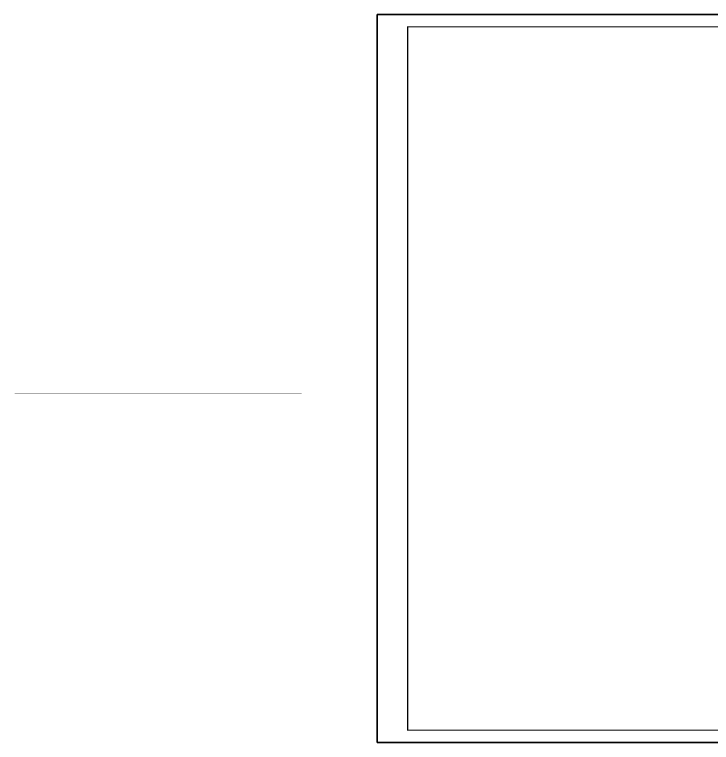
# Model space of a CAD drawing. Extents: x 776418 to 2076422, y -1170708 to 498544.
# Drawn here: x 878310 to 935141, y 285153 to 344553 of the extents above; entities that cross this region are included whole.
import ezdxf

# ---------------------------------------------------------------- set-up
doc = ezdxf.new("R2010")
doc.units = 0
doc.header["$LTSCALE"] = 1000
doc.header["$MEASUREMENT"] = 0
for name, color, linetype in [('DIM-动力', 3, 'CONTINUOUS'), ('TEL_TITLE', 7, 'CONTINUOUS'), ('WIRE-照明', 1, 'CONTINUOUS'), ('WIRE-通讯', 4, 'CONTINUOUS')]:
    doc.layers.add(name, color=color, linetype=linetype)

# ---------------------------------------------------------------- blocks, each defined once
blk = doc.blocks.new('A$C00115E70')
at = {"layer": 'WIRE-通讯', "ltscale": 0.001}
blk.add_lwpolyline([(-84100, 59400), (0, 59400), (0, 0), (-84100, 0)], close=True, dxfattribs=at)

msp = doc.modelspace()

# ---------------------------------------------------------------- linework, layer by layer
at = {"layer": 'DIM-动力', "ltscale": 0.001}
msp.add_lwpolyline([(907871, 285153), (991971, 285153), (991971, 344553), (907871, 344553)], close=True, dxfattribs=at)
at = {"layer": 'TEL_TITLE'}
msp.add_lwpolyline([(907871, 285153), (991971, 285153), (991971, 344553), (907871, 344553)], close=True, dxfattribs=at)
at = {"layer": 'TEL_TITLE', "const_width": 100}
msp.add_lwpolyline([(910371, 286153), (990971, 286153), (990971, 343553), (910371, 343553)], close=True, dxfattribs=at)
at = {"layer": 'WIRE-照明', "linetype": 'Continuous', "const_width": 30}
msp.add_lwpolyline([(901719, 313612), (878325, 313612)], dxfattribs=at)

# ---------------------------------------------------------------- block references
at = {"layer": 'WIRE-通讯', "ltscale": 0.001}
msp.add_blockref('A$C00115E70', (991971, 285153), dxfattribs=at)

doc.saveas('drawing.dxf')
